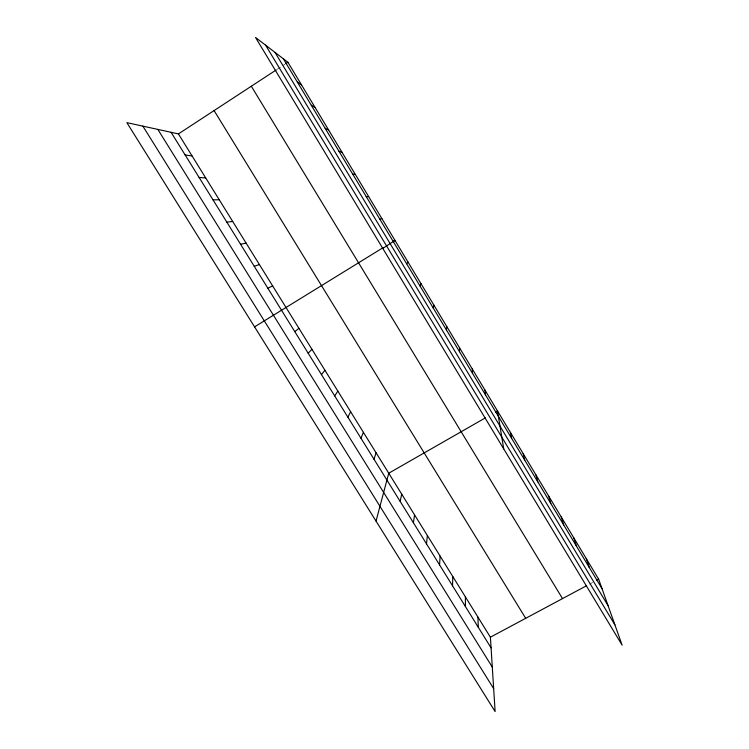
<?xml version="1.0" encoding="UTF-8"?>
<svg xmlns="http://www.w3.org/2000/svg" width="749" height="749" viewBox="0 0 749 749"><rect width="100%" height="100%" fill="white"/><g stroke="black" fill="none" stroke-linecap="round" stroke-linejoin="round"><path stroke-width="0.56" stroke-dasharray="3.75 2.81" d="M277.299 69.236L285.023 64.18M589.613 584.089L592.637 582.469"/><path stroke-width="1.12" d="M459.502 351.693L459.577 347.836M452.546 585.802L452.78 576.524M439.569 564.886L440.112 556.076M426.509 543.858L427.37 535.526M446.404 329.906L446.797 326.573M413.392 522.708L414.562 514.872M400.191 501.446L401.689 494.097M433.222 307.989L433.952 305.199M376.035 521.107L388.74 473.218L485.361 417.886M373.976 459.212L376.11 452.836M360.962 438.231L363.415 432.36M419.974 285.959L421.032 283.712M347.873 417.146L350.654 411.763M334.709 395.94L337.827 391.072M321.48 374.631L324.926 370.259M406.651 263.807L408.046 262.113M308.176 353.2L311.959 349.343M294.806 331.648L298.926 328.315M382.795 248.434L394.985 240.392L393.066 241.571M178.421 133.912L490.398 637.202L495.117 711.55L126.862 122.639L178.421 133.912L276.334 69.872M285.996 63.553L287.925 62.289L598.676 579.239L622.138 645.189L255.521 37.45L287.925 62.289M254.566 326.864L383.432 247.46M495.482 412.09L497.505 410.929L503.712 448.876M490.398 637.202L586.589 585.709M596.663 580.316L598.676 579.239M267.842 288.196L272.645 285.921M254.248 266.298L259.397 264.547M379.78 219.129L381.859 218.549M240.579 244.268L246.084 243.069M226.835 222.125L232.696 221.47M213.016 199.852L219.242 199.758M366.233 196.603L368.658 196.594M199.112 177.466L205.703 177.925M185.143 154.949L192.1 155.979M352.61 173.955L355.391 174.508M338.913 151.176L342.04 152.309M325.132 128.266L328.624 129.989M311.275 105.235L315.132 107.547M297.344 82.062L301.566 84.974M142.872 126.141L493.666 688.64M171.09 132.311L491.072 647.885M157.842 129.408L492.29 667.078M214.092 110.58L525.695 618.309M251.318 86.229L562.508 598.601M275.023 52.393L608.085 605.688M265.605 45.183L614.892 624.825M283.328 58.759L602.037 588.686M586.27 558.595L589.332 567.555M573.79 537.838L576.552 546.311M561.254 516.969L563.707 524.955M548.643 495.997L550.787 503.468M535.956 474.903L537.801 481.869M523.214 453.697L524.74 460.158M510.397 432.37L511.604 438.315M484.931 390.014L485.502 394.92M472.291 368.976L472.544 373.367M477.918 617.082L478.302 627.297M465.382 596.859L465.457 606.606"/></g></svg>
